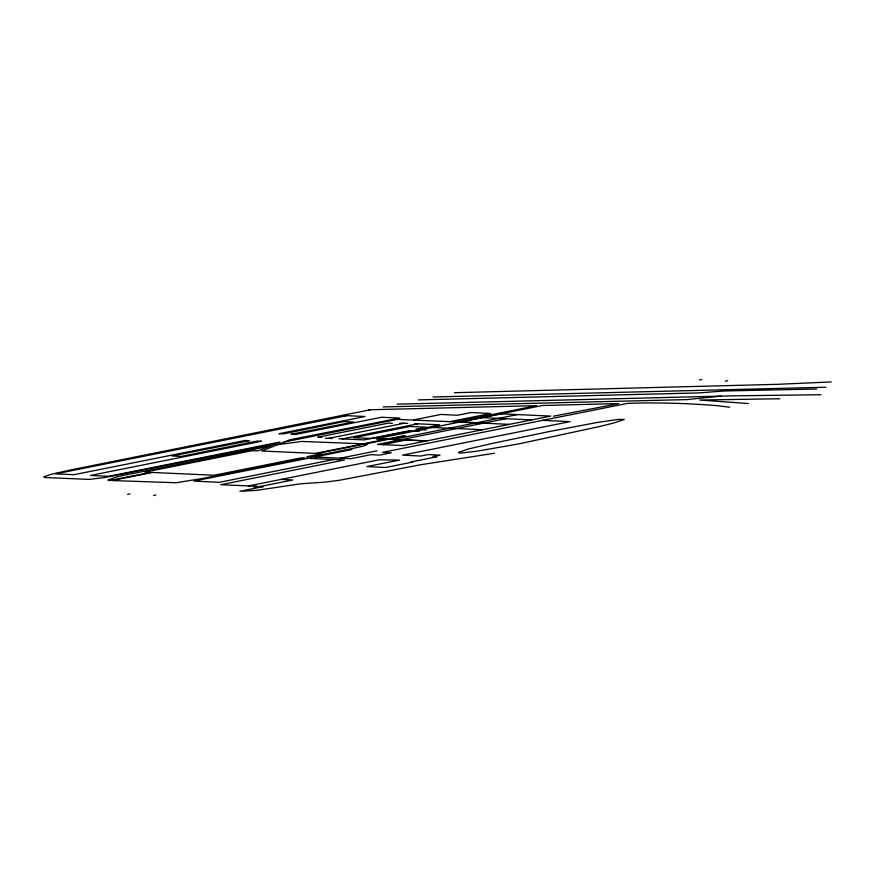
<?xml version="1.0" encoding="UTF-8"?>
<svg xmlns="http://www.w3.org/2000/svg" width="875" height="875" viewBox="0 0 875 875"><rect width="100%" height="100%" fill="white"/><g stroke="black" fill="none" stroke-linecap="round" stroke-linejoin="round"><path stroke-width="1.31" d="M269.85 446.13L122.139 475.661A34.978 2.319 -10.2 0 0 116.08 477.127L107.888 480.145L109.288 480.605L150.413 472.38L144.878 472.128L251.65 450.778L258.048 450.833L280.022 442.028L108.609 476.306L90.42 475.464L261.603 441.23L257.316 441.011L181.453 456.389L172.014 455.962L249.43 440.683L245.142 440.464L73.85 474.72L55.617 473.867L346.773 415.669L365.083 416.489L278.994 433.705L283.391 433.902L343.787 421.564L353.686 422.002L290.97 434.273L295.411 434.47L381.544 417.255L399.853 418.075L290.019 439.72L261.734 450.997L315.284 453.403L403.583 435.772M276.402 443.548L104.77 477.531L89.272 479.391L44.417 477.498L43.75 476.809L51.067 474.327L70.602 469.963L370.344 409.752L536.572 405.661L455.459 421.903L397.272 419.377L284.069 442.017M476.864 422.702L460.458 421.958L542.5 405.497L618.702 403.594L553.383 416.205M413.558 419.913L441.011 414.433L457.373 415.253L471.122 412.508L490.788 413.481L449.663 421.673M328.661 438.353L404.064 423.27L407.75 423.347M338.855 438.78L342.223 438.933L417.867 423.806L439.644 424.812L418.031 429.538L415.833 429.439L426.869 427.23L409.948 426.464L353.828 437.686L370.759 438.452L409.095 430.784L419.409 431.277M411.294 430.883L364.164 439.895L342.223 438.933M500.894 413.842L376.348 438.725L400.531 439.786M405.639 435.859L317.384 453.502L321.847 453.698L306.983 456.673L351.006 458.675L370.88 454.705L379.75 455.098L391.245 452.802L382.375 452.397L627.419 403.397C657.005 402.303 686.634 403.288 716.144 405.584L729.739 407.214M393.083 439.458L517.409 414.586M304.15 458.172L201.731 478.603L176.105 482.748L112.011 480.528L152.469 472.467L214.178 475.245L300.355 457.997L344.498 459.977L220.719 484.728L256.9 486.292L253.761 486.916L257.895 486.959L292.863 479.97L281.094 479.412M310.778 456.838L348.261 449.367C348.731 449.181 373.833 444.544 365.4 443.898M127.652 494.342L130.069 493.85M307.912 458.336L193.955 481.075L219.253 482.322L333.681 459.495M314.541 457.012L351.903 449.553M505.805 418.709L377.409 444.412L403.342 445.572L550.791 416.084L500.784 413.842M699.388 379.991L701.816 379.498M382.955 444.664L406.536 439.95L426.923 440.858M153.519 495.502L155.936 495.009M340.189 458.194L377.081 450.822M725.266 381.15L727.683 380.658M248.445 485.942L378.963 459.845L399.613 460.064L366.887 466.583L385.525 467.512L412.978 462.022L410.998 461.934L436.822 456.783L432.961 456.575L440.048 455.164L428.225 454.573L420.897 456.039L402.544 455.131L570.128 421.619L542.598 420.361M277.561 444.686L301.82 441.448L363.344 443.811M494.605 453.228L420.722 464.734L339.555 480.244L325.916 482.048L300.42 483.831L256.681 490.35L239.914 491.302L263.32 486.609L260.367 486.478M720.825 396.145L686.755 399.602L383.173 406.941M831.25 381.927L777.547 384.322L454.398 392.7M433.027 396.977L825.945 387.231M418.381 399.897L699.07 392.897L723.909 390.994L816.648 389.003M397.119 404.152L733.009 395.839L821.002 394.723M369.009 409.773L370.344 409.752M779.855 398.738L699.694 400.039L748.311 403.55M399.853 423.172L404.064 423.27M460.458 421.958L465.303 422.089M481.961 417.637L531.672 419.869M459.583 422.122L509.25 424.353M414.487 423.653L417.867 423.806M392.372 423.314L388.369 423.139L317.778 437.216L321.967 437.402M432.589 427.481L482.584 429.723M376.469 438.703L426.464 440.945M325.292 438.2L332.03 438.506M418.031 429.538L426.158 429.92M343.066 415.472L346.773 415.669M459.211 452.178L458.456 452.714L460.677 453.075L476.623 451.248L518.438 443.964L598.15 426.858L613.561 423.062L624.334 419.42L618.395 419.409L597.756 422.373L549.117 431.572L489.278 444.084L467.928 449.105L459.211 452.178"/></g></svg>
